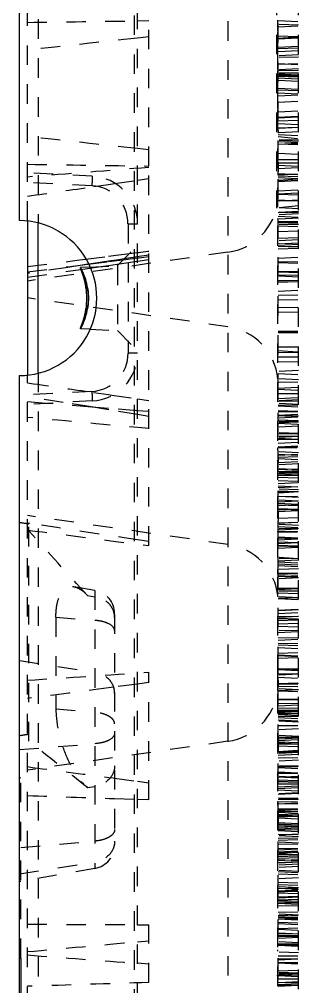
# Model space of a CAD drawing. Header units: millimetres. Extents: x -2414 to 10498, y -2238 to 649.
# Drawn here: x 1933.2 to 1956.6, y -1047.1 to -965.9 of the extents above; entities that cross this region are included whole.
import ezdxf

# ---------------------------------------------------------------- set-up
doc = ezdxf.new("R2010")
doc.units = ezdxf.units.MM
doc.header["$LTSCALE"] = 16.335
doc.linetypes.add('HIDDEN', pattern=[0.2, 0.1, -0.1])
doc.layers.get('0').update_dxf_attribs({"linetype": 'CONTINUOUS'})
doc.layers.add('DEFAULT_2', color=8, linetype='HIDDEN')

msp = doc.modelspace()

# ---------------------------------------------------------------- linework, layer by layer
at = {"color": 7, "linetype": 'Continuous'}
for p, q in [((1933.182, -982.817), (1933.182, -920.442)), ((1933.86, -982.817), (1933.86, -995.71)), ((1934.76, -995.567), (1934.76, -983.067)), ((1939.064, -986.715), (1938.305, -986.754)), ((1939.064, -991.92), (1938.305, -991.88)), ((1933.182, -1186.63), (1933.182, -995.817)), ((1933.182, -1044.664), (1933.302, -1044.664)), ((1933.302, -1044.664), (1933.302, -1056.664))]:
    msp.add_line(p, q, dxfattribs=at)
for centre, radius, start, end in [((1933.184, -989.317), 6.5, 269.97624, 90.02376), ((1932.704, -989.326), 6.138, 0.08021, 8.40514), ((1933.456, -989.322), 5.522, 350.7722, 9.20421), ((1932.744, -989.311), 6.099, 351.59607, 359.94691)]:
    msp.add_arc(centre, radius, start, end, dxfattribs=at)
for points, knots in [([(1938.306, -986.755), (1938.295, -986.755), (1938.326, -986.821), (1938.341, -986.884), (1938.407, -987.041), (1938.475, -987.23), (1938.558, -987.475), (1938.674, -987.874), (1938.743, -988.199), (1938.777, -988.428)], [0, 0, 0, 0, 0.017514, 0.072164, 0.161668, 0.282315, 0.430229, 0.601595, 1, 1, 1, 1]), ([(1938.907, -988.439), (1938.87, -988.207), (1938.794, -987.878), (1938.659, -987.475), (1938.562, -987.232), (1938.472, -987.035), (1938.397, -986.893), (1938.347, -986.803), (1938.319, -986.768), (1938.309, -986.755), (1938.306, -986.755)], [0, 0, 0, 0, 0.39127, 0.560225, 0.706926, 0.827931, 0.919515, 0.977776, 0.993355, 1, 1, 1, 1]), ([(1938.777, -990.203), (1938.743, -990.432), (1938.675, -990.758), (1938.559, -991.158), (1938.475, -991.403), (1938.407, -991.592), (1938.341, -991.75), (1938.326, -991.813), (1938.295, -991.879), (1938.306, -991.879)], [0, 0, 0, 0, 0.398329, 0.569682, 0.717604, 0.838284, 0.927834, 0.982477, 1, 1, 1, 1]), ([(1938.306, -991.879), (1938.31, -991.88), (1938.319, -991.867), (1938.346, -991.831), (1938.397, -991.742), (1938.472, -991.6), (1938.561, -991.403), (1938.658, -991.161), (1938.793, -990.759), (1938.869, -990.43), (1938.907, -990.199)], [0, 0, 0, 0, 0.006626, 0.022191, 0.080443, 0.172011, 0.292995, 0.439682, 0.608643, 1, 1, 1, 1])]:
    msp.add_open_spline(points, degree=3, knots=knots, dxfattribs=at)
at = {"layer": 'DEFAULT_2', "color": 8, "linetype": 'HIDDEN'}
for p, q in [((1942.81, -812.052), (1942.81, -1091.207)), ((1943.106, -1090.904), (1943.106, -812.354)), ((1950.693, -825.611), (1950.693, -1077.645)), ((1954.861, -829.76), (1954.861, -1073.496)), ((1956.623, -1073.401), (1956.623, -829.855)), ((1954.915, -1072.458), (1954.915, -832.823)), ((1933.86, -982.817), (1933.86, -920.335)), ((1934.76, -920.192), (1934.76, -983.067)), ((1954.77, -921.483), (1954.77, -981.776)), ((1943.106, -966.055), (1944.061, -966.041)), ((1944.061, -978.237), (1944.061, -966.041)), ((1954.871, -973.398), (1954.878, -966.063)), ((1954.878, -966.063), (1954.879, -966.011)), ((1954.915, -966.029), (1956.623, -966.118)), ((1956.623, -966.417), (1954.915, -966.372)), ((1954.915, -966.572), (1956.623, -966.483)), ((1944.061, -967.396), (1943.106, -967.5)), ((1954.915, -967.307), (1956.623, -967.376)), ((1954.915, -967.497), (1956.623, -967.407)), ((1954.915, -967.576), (1956.623, -967.491)), ((1954.915, -968.266), (1956.623, -968.181)), ((1954.915, -968.387), (1956.623, -968.323)), ((1954.915, -968.636), (1956.623, -968.547)), ((1956.623, -968.912), (1954.915, -969.001)), ((1956.623, -969.097), (1954.915, -969.142)), ((1954.915, -969.688), (1956.623, -969.619)), ((1954.915, -969.632), (1956.623, -969.72)), ((1956.623, -970.082), (1954.915, -970.172)), ((1954.915, -970.211), (1956.623, -970.204)), ((1956.623, -970.217), (1954.915, -970.262)), ((1956.623, -970.456), (1954.915, -970.449)), ((1954.915, -970.5), (1956.623, -970.585)), ((1954.915, -970.599), (1956.623, -970.663)), ((1956.623, -970.779), (1954.915, -970.689)), ((1954.915, -970.709), (1956.623, -970.754)), ((1954.915, -970.833), (1956.623, -970.917)), ((1954.915, -971.034), (1956.623, -971.124)), ((1954.915, -971.709), (1956.623, -971.797)), ((1954.915, -971.854), (1956.623, -971.899)), ((1954.915, -972.104), (1956.623, -972.193)), ((1954.915, -972.355), (1956.623, -972.266)), ((1954.915, -972.883), (1956.623, -972.796)), ((1954.915, -973.676), (1956.623, -973.592)), ((1954.915, -974.129), (1956.623, -974.039)), ((1954.915, -974.187), (1956.623, -974.101)), ((1954.915, -974.438), (1956.623, -974.393)), ((1954.89, -975.041), (1956.623, -974.969)), ((1954.915, -974.668), (1956.623, -974.745)), ((1956.623, -974.992), (1954.915, -975.082)), ((1956.623, -975.38), (1954.913, -975.469)), ((1954.915, -975.581), (1956.623, -975.669)), ((1954.915, -975.768), (1956.623, -975.948)), ((1956.623, -976.075), (1954.915, -976.03)), ((1944.061, -976.882), (1943.106, -976.778)), ((1956.623, -976.184), (1954.915, -976.095)), ((1954.915, -976.189), (1956.623, -976.274)), ((1954.915, -976.396), (1956.623, -976.324)), ((1954.915, -976.362), (1956.623, -976.424)), ((1954.915, -977.153), (1956.623, -977.239)), ((1954.915, -977.714), (1956.623, -977.664)), ((1944.061, -1010.069), (1944.061, -978.355)), ((1956.623, -977.709), (1954.915, -977.715)), ((1954.915, -977.954), (1956.623, -977.96)), ((1954.915, -978.165), (1956.623, -978.254)), ((1954.915, -978.431), (1956.623, -978.369)), ((1939.296, -979.085), (1933.182, -978.765)), ((1943.106, -979.43), (1944.061, -979.292)), ((1954.883, -978.971), (1956.623, -978.886)), ((1954.915, -978.875), (1956.623, -978.947)), ((1954.915, -979.063), (1956.623, -979.116)), ((1954.915, -979.187), (1956.623, -979.276)), ((1939.268, -979.888), (1933.182, -979.57)), ((1939.423, -979.962), (1940.66, -979.784)), ((1940.66, -979.784), (1941.168, -979.71)), ((1941.168, -979.71), (1943.106, -979.43)), ((1954.915, -979.409), (1956.623, -979.319)), ((1954.915, -979.504), (1956.623, -979.43)), ((1954.915, -979.541), (1956.623, -979.459)), ((1954.915, -980.316), (1956.623, -980.226)), ((1954.915, -980.558), (1956.623, -980.482)), ((1954.915, -980.605), (1956.623, -980.668)), ((1956.623, -981.581), (1954.77, -981.776)), ((1956.623, -981.103), (1954.878, -981.194)), ((1954.878, -981.194), (1954.879, -981.194)), ((1954.915, -981.069), (1956.623, -981.159)), ((1954.915, -981.161), (1956.623, -981.122)), ((1956.623, -981.825), (1954.915, -981.736)), ((1956.623, -982.044), (1954.915, -982.124)), ((1954.915, -982.141), (1956.623, -982.075)), ((1956.623, -982.168), (1954.915, -982.094)), ((1956.623, -982.252), (1954.915, -982.326)), ((1954.915, -982.45), (1956.623, -982.532)), ((1942.316, -983.099), (1942.316, -993.927)), ((1943.106, -983.1), (1942.316, -983.1)), ((1956.623, -982.6), (1954.915, -982.69)), ((1954.915, -982.901), (1956.623, -982.894)), ((1954.915, -982.952), (1956.623, -982.988)), ((1956.623, -983.146), (1954.915, -983.139)), ((1954.915, -983.246), (1956.623, -983.322)), ((1954.915, -983.727), (1956.623, -983.671)), ((1941.409, -986.592), (1943.106, -984.895)), ((1954.915, -984.297), (1956.623, -984.216)), ((1956.623, -984.415), (1954.915, -984.504)), ((1954.915, -984.749), (1956.623, -984.663)), ((1956.623, -984.834), (1954.915, -984.744)), ((1954.915, -984.915), (1956.623, -984.989)), ((1954.915, -984.948), (1956.623, -985.029)), ((1950.693, -985.463), (1933.86, -987.89)), ((1940.66, -985.806), (1941.299, -985.725)), ((1941.299, -985.725), (1942.42, -985.582)), ((1942.42, -985.582), (1943.106, -985.494)), ((1943.106, -985.494), (1943.181, -985.484)), ((1943.181, -985.484), (1943.972, -985.383)), ((1944.061, -985.706), (1943.247, -985.829)), ((1943.972, -985.383), (1944.061, -985.372)), ((1954.915, -985.191), (1956.623, -985.11)), ((1933.86, -986.672), (1937.26, -986.24)), ((1937.26, -986.24), (1938.224, -986.117)), ((1938.279, -986.579), (1937.26, -986.733)), ((1937.28, -986.681), (1938.28, -986.556)), ((1938.224, -986.117), (1938.726, -986.053)), ((1938.944, -986.479), (1938.279, -986.579)), ((1938.28, -986.556), (1938.94, -986.473)), ((1938.726, -986.053), (1940.66, -985.806)), ((1938.94, -986.473), (1940.68, -986.254)), ((1940.66, -986.22), (1938.944, -986.479)), ((1939.064, -986.715), (1941.409, -986.592)), ((1940.009, -986.665), (1940.67, -986.569)), ((1941.338, -986.118), (1940.66, -986.22)), ((1940.67, -986.569), (1941.391, -986.464)), ((1940.68, -986.254), (1941.356, -986.168)), ((1941.981, -986.021), (1941.338, -986.118)), ((1941.356, -986.168), (1941.902, -986.099)), ((1941.391, -986.464), (1941.562, -986.439)), ((1941.409, -986.592), (1941.409, -992.042)), ((1941.562, -986.439), (1943.106, -986.214)), ((1941.902, -986.099), (1943.106, -985.947)), ((1943.106, -985.851), (1941.981, -986.021)), ((1943.247, -985.829), (1943.106, -985.851)), ((1943.106, -985.947), (1943.237, -985.93)), ((1943.106, -986.214), (1944.061, -986.075)), ((1943.237, -985.93), (1944.061, -985.826)), ((1954.915, -985.957), (1956.623, -985.868)), ((1954.915, -986.25), (1956.623, -986.274)), ((1954.915, -986.338), (1956.623, -986.39)), ((1933.86, -987.109), (1937.28, -986.681)), ((1933.86, -987.559), (1937.27, -987.064)), ((1933.944, -987.232), (1933.86, -987.245)), ((1937.26, -986.733), (1933.944, -987.232)), ((1937.27, -987.064), (1938.328, -986.91)), ((1938.328, -986.91), (1939.105, -986.797)), ((1939.105, -986.797), (1940.009, -986.665)), ((1954.915, -987.093), (1956.623, -987.069)), ((1956.623, -987.202), (1954.915, -987.121)), ((1954.915, -987.397), (1956.623, -987.365)), ((1956.623, -987.549), (1954.915, -987.459)), ((1954.915, -987.803), (1956.623, -987.84)), ((1954.915, -987.924), (1956.623, -987.948)), ((1954.915, -987.981), (1956.623, -987.93)), ((1954.915, -988.734), (1956.623, -988.644)), ((1954.915, -989.066), (1956.623, -989.027)), ((1950.693, -991.722), (1933.86, -989.295)), ((1954.915, -989.459), (1956.623, -989.44)), ((1954.915, -990.097), (1956.623, -990.086)), ((1954.915, -990.473), (1956.623, -990.483)), ((1939.064, -991.92), (1941.409, -992.042)), ((1941.409, -992.042), (1943.106, -993.739)), ((1954.915, -992.077), (1956.623, -992.074)), ((1954.915, -992.193), (1956.623, -992.196)), ((1954.915, -993.403), (1956.623, -993.411)), ((1954.915, -993.721), (1956.623, -993.811)), ((1954.915, -993.871), (1956.623, -993.861)), ((1943.106, -993.927), (1942.316, -993.927)), ((1954.915, -994.23), (1956.623, -994.24)), ((1954.915, -994.628), (1956.623, -994.65)), ((1956.623, -995.398), (1954.915, -995.478)), ((1933.86, -1087.895), (1933.86, -995.71)), ((1934.76, -995.567), (1934.76, -1088.895)), ((1956.623, -996.178), (1954.89, -996.087)), ((1954.915, -995.637), (1956.623, -995.726)), ((1954.915, -996.355), (1956.623, -996.335)), ((1939.268, -997.138), (1933.182, -997.457)), ((1933.86, -996.421), (1934.024, -996.445)), ((1954.886, -996.939), (1956.623, -997.028)), ((1954.915, -996.855), (1956.623, -996.781)), ((1939.296, -997.941), (1933.182, -998.262)), ((1936.87, -998.068), (1933.86, -997.582)), ((1939.401, -997.22), (1940.66, -997.402)), ((1940.66, -997.402), (1940.941, -997.442)), ((1940.941, -997.442), (1943.106, -997.755)), ((1943.106, -997.755), (1944.061, -997.893)), ((1954.915, -997.322), (1956.623, -997.305)), ((1954.915, -997.734), (1956.623, -997.654)), ((1956.623, -997.854), (1954.915, -997.943)), ((1954.915, -997.94), (1956.623, -997.957)), ((1935.392, -998.146), (1933.86, -998.025)), ((1939.256, -998.45), (1935.392, -998.146)), ((1939.215, -998.447), (1936.87, -998.068)), ((1940.68, -998.684), (1939.215, -998.447)), ((1940.66, -998.561), (1939.256, -998.45)), ((1943.106, -998.755), (1940.66, -998.561)), ((1943.106, -999.076), (1940.68, -998.684)), ((1943.987, -998.824), (1943.106, -998.755)), ((1956.623, -998.231), (1954.915, -998.141)), ((1954.915, -998.261), (1956.623, -998.285)), ((1954.915, -998.348), (1956.623, -998.428)), ((1954.915, -998.727), (1956.623, -998.791)), ((1944.061, -999.231), (1943.106, -999.076)), ((1944.061, -998.83), (1943.987, -998.824)), ((1954.905, -999.552), (1954.915, -999.625)), ((1956.623, -999.642), (1954.905, -999.552)), ((1954.915, -998.844), (1956.623, -998.812)), ((1954.915, -999.131), (1956.623, -999.041)), ((1956.623, -999.214), (1954.915, -999.124)), ((1954.915, -999.172), (1956.623, -999.262)), ((1954.915, -999.345), (1956.623, -999.256)), ((1954.915, -999.51), (1956.623, -999.583)), ((1954.88, -999.81), (1956.623, -999.89)), ((1956.623, -999.665), (1954.915, -999.698)), ((1956.623, -999.711), (1954.915, -999.785)), ((1956.623, -1000.045), (1954.915, -1000.134)), ((1956.623, -1000.684), (1954.915, -1000.603)), ((1954.915, -1000.697), (1956.623, -1000.666)), ((1954.915, -1000.861), (1956.623, -1000.894)), ((1956.623, -1000.918), (1954.915, -1000.999)), ((1954.915, -1001.057), (1956.623, -1001.146)), ((1954.915, -1001.134), (1956.623, -1001.171)), ((1954.861, -1001.873), (1956.623, -1001.844)), ((1954.915, -1001.472), (1956.623, -1001.382)), ((1954.915, -1001.783), (1956.623, -1001.711)), ((1954.915, -1001.758), (1956.623, -1001.789)), ((1956.623, -1002.303), (1954.915, -1002.213)), ((1954.915, -1002.48), (1956.623, -1002.391)), ((1954.915, -1002.403), (1956.623, -1002.491)), ((1954.915, -1002.416), (1956.623, -1002.49)), ((1954.915, -1002.665), (1956.623, -1002.586)), ((1954.915, -1002.769), (1956.623, -1002.859)), ((1954.915, -1003.091), (1956.623, -1003.01)), ((1956.623, -1003.205), (1954.915, -1003.295)), ((1954.915, -1003.679), (1956.623, -1003.623)), ((1956.623, -1003.727), (1954.915, -1003.637)), ((1954.915, -1003.846), (1956.623, -1003.757)), ((1954.915, -1003.868), (1956.623, -1003.949)), ((1956.623, -1003.895), (1954.915, -1003.984)), ((1954.915, -1004.025), (1956.623, -1003.951)), ((1954.915, -1004.134), (1956.623, -1004.061)), ((1954.915, -1004.187), (1956.623, -1004.154)), ((1954.915, -1004.333), (1956.623, -1004.405)), ((1954.915, -1004.615), (1956.623, -1004.667)), ((1954.915, -1004.852), (1956.623, -1004.782)), ((1954.915, -1005.062), (1956.623, -1005.14)), ((1954.915, -1005.191), (1956.623, -1005.102)), ((1954.886, -1005.963), (1956.623, -1005.922)), ((1956.623, -1005.383), (1954.915, -1005.35)), ((1954.915, -1005.468), (1956.623, -1005.548)), ((1954.915, -1005.56), (1956.623, -1005.494)), ((1954.915, -1005.616), (1956.623, -1005.529)), ((1956.623, -1005.575), (1954.915, -1005.665)), ((1956.623, -1006.041), (1954.915, -1005.96)), ((1956.623, -1006.34), (1954.915, -1006.251)), ((1954.915, -1006.409), (1956.623, -1006.325)), ((1954.915, -1006.504), (1956.623, -1006.589)), ((1954.915, -1006.641), (1956.623, -1006.714)), ((1956.623, -1006.667), (1954.915, -1006.741)), ((1950.693, -1009.977), (1933.86, -1007.55)), ((1954.915, -1006.96), (1956.623, -1007.023)), ((1954.915, -1006.98), (1956.623, -1007.068)), ((1956.623, -1007.01), (1954.915, -1007.1)), ((1954.915, -1007.221), (1956.623, -1007.131)), ((1933.182, -1008.119), (1933.982, -1008.241)), ((1934.074, -1008.228), (1933.86, -1008.196)), ((1933.982, -1026.48), (1933.982, -1008.241)), ((1954.915, -1007.774), (1956.623, -1007.717)), ((1954.915, -1008.156), (1956.623, -1008.101)), ((1954.915, -1008.193), (1956.623, -1008.116)), ((1956.623, -1008.383), (1954.915, -1008.294)), ((1954.915, -1008.468), (1956.623, -1008.557)), ((1954.861, -1008.954), (1956.623, -1008.903)), ((1956.623, -1008.65), (1954.915, -1008.657)), ((1954.915, -1008.756), (1956.623, -1008.674)), ((1954.915, -1008.891), (1956.623, -1008.898)), ((1944.061, -1009.734), (1943.106, -1009.59)), ((1954.915, -1009.328), (1956.623, -1009.413)), ((1954.915, -1009.372), (1956.623, -1009.446)), ((1954.915, -1009.42), (1956.623, -1009.51)), ((1954.915, -1009.575), (1956.623, -1009.488)), ((1954.915, -1009.75), (1956.623, -1009.808)), ((1954.915, -1009.893), (1956.623, -1009.804)), ((1954.915, -1010.035), (1956.623, -1010.094)), ((1956.623, -1010.166), (1954.915, -1010.11)), ((1954.915, -1010.281), (1956.623, -1010.214)), ((1956.623, -1011.169), (1954.915, -1011.08)), ((1956.623, -1011.159), (1954.915, -1011.192)), ((1954.915, -1011.346), (1956.623, -1011.257)), ((1954.915, -1011.438), (1956.623, -1011.512)), ((1954.915, -1011.611), (1956.623, -1011.693)), ((1954.915, -1011.734), (1956.623, -1011.824)), ((1954.88, -1012.456), (1956.623, -1012.395)), ((1956.623, -1012.016), (1954.915, -1012.072)), ((1954.915, -1012.355), (1956.623, -1012.388)), ((1954.915, -1012.66), (1956.623, -1012.579)), ((1954.915, -1012.579), (1956.623, -1012.666)), ((1954.915, -1012.588), (1956.623, -1012.655)), ((1954.915, -1012.628), (1956.623, -1012.718)), ((1956.623, -1012.771), (1954.915, -1012.861)), ((1939.529, -1013.831), (1937.76, -1013.519)), ((1939.529, -1013.831), (1939.529, -1037.143)), ((1954.915, -1013.651), (1956.623, -1013.645)), ((1954.915, -1013.768), (1956.623, -1013.679)), ((1956.623, -1013.893), (1954.915, -1013.886)), ((1954.915, -1014.026), (1956.623, -1014.082)), ((1938.9, -1014.26), (1939.529, -1014.358)), ((1956.623, -1014.457), (1954.891, -1014.366)), ((1954.915, -1014.482), (1956.623, -1014.434)), ((1954.915, -1014.509), (1956.623, -1014.598)), ((1954.915, -1015.492), (1956.623, -1015.406)), ((1956.623, -1015.467), (1954.915, -1015.557)), ((1954.915, -1015.776), (1956.623, -1015.686)), ((1936.252, -1016.087), (1936.252, -1023.769)), ((1936.252, -1016.087), (1939.529, -1016.343)), ((1941.182, -1015.829), (1941.182, -1035.152)), ((1954.915, -1016.032), (1956.623, -1015.999)), ((1956.623, -1016.01), (1954.915, -1016.1)), ((1954.915, -1016.157), (1956.623, -1016.205)), ((1954.915, -1016.326), (1956.623, -1016.267)), ((1954.915, -1016.351), (1956.623, -1016.31)), ((1954.915, -1016.626), (1956.623, -1016.571)), ((1954.915, -1016.821), (1956.623, -1016.892)), ((1956.623, -1017.228), (1954.915, -1017.196)), ((1954.915, -1017.359), (1956.623, -1017.27)), ((1954.915, -1017.776), (1956.623, -1017.817)), ((1954.915, -1017.995), (1956.623, -1017.908)), ((1954.915, -1018.257), (1956.623, -1018.286)), ((1954.915, -1018.398), (1956.623, -1018.457)), ((1954.915, -1018.615), (1956.623, -1018.704)), ((1954.915, -1019.1), (1956.623, -1019.03)), ((1933.182, -1019.714), (1939.529, -1020.702)), ((1954.878, -1019.339), (1954.871, -1022.266)), ((1954.915, -1019.229), (1956.623, -1019.318)), ((1954.915, -1019.293), (1956.623, -1019.383)), ((1954.915, -1019.514), (1956.623, -1019.447)), ((1954.871, -1022.266), (1954.866, -1020.237)), ((1954.915, -1020.408), (1956.623, -1020.374)), ((1956.623, -1020.499), (1954.915, -1020.409)), ((1954.915, -1020.469), (1956.623, -1020.558)), ((1944.061, -1031.381), (1944.061, -1020.682)), ((1954.89, -1021.118), (1956.623, -1021.188)), ((1954.915, -1020.816), (1956.623, -1020.787)), ((1956.623, -1020.865), (1954.915, -1020.953)), ((1941.117, -1021.95), (1940.67, -1022.009)), ((1943.106, -1021.689), (1941.117, -1021.95)), ((1944.061, -1021.564), (1943.106, -1021.689)), ((1956.623, -1022.175), (1954.871, -1022.266)), ((1954.871, -1022.266), (1954.871, -1022.266)), ((1954.915, -1021.653), (1956.623, -1021.577)), ((1956.623, -1021.634), (1954.915, -1021.723)), ((1954.915, -1021.687), (1956.623, -1021.673)), ((1954.915, -1021.861), (1956.623, -1021.89)), ((1956.623, -1022.171), (1954.915, -1022.081)), ((1954.915, -1022.244), (1956.623, -1022.327)), ((1933.982, -1022.882), (1933.86, -1022.897)), ((1954.915, -1022.925), (1956.623, -1023.015)), ((1956.623, -1022.965), (1954.915, -1022.985)), ((1954.915, -1022.998), (1956.623, -1022.989)), ((1936.252, -1023.769), (1939.529, -1024.055)), ((1954.915, -1023.298), (1956.623, -1023.307)), ((1954.915, -1023.521), (1956.623, -1023.431)), ((1954.915, -1023.682), (1956.623, -1023.702)), ((1954.915, -1023.885), (1956.623, -1023.867)), ((1954.915, -1023.969), (1956.623, -1023.981)), ((1954.915, -1024.052), (1956.623, -1024.141)), ((1954.915, -1024.145), (1956.623, -1024.152)), ((1954.915, -1024.223), (1956.623, -1024.158)), ((1954.915, -1024.239), (1956.623, -1024.314)), ((1954.915, -1024.403), (1956.623, -1024.389)), ((1954.915, -1024.487), (1956.623, -1024.577)), ((1954.915, -1024.689), (1956.623, -1024.779)), ((1956.623, -1024.887), (1954.915, -1024.799)), ((1954.915, -1025.165), (1956.623, -1025.164)), ((1956.623, -1025.435), (1954.915, -1025.523)), ((1956.623, -1026.096), (1954.915, -1026.007)), ((1954.915, -1026.18), (1956.623, -1026.091)), ((1954.915, -1026.144), (1956.623, -1026.142)), ((1956.623, -1026.231), (1954.915, -1026.321)), ((1954.915, -1026.411), (1956.623, -1026.334)), ((1933.182, -1027.188), (1939.529, -1026.69)), ((1950.693, -1026.482), (1933.86, -1028.909)), ((1954.883, -1026.879), (1956.623, -1026.931)), ((1956.623, -1026.623), (1954.915, -1026.557)), ((1954.915, -1026.615), (1956.623, -1026.704)), ((1954.915, -1026.698), (1956.623, -1026.706)), ((1954.915, -1027.329), (1956.623, -1027.239)), ((1956.623, -1027.331), (1954.915, -1027.42)), ((1956.623, -1027.438), (1954.915, -1027.503)), ((1954.915, -1027.647), (1956.623, -1027.576)), ((1954.915, -1027.867), (1956.623, -1027.848)), ((1956.623, -1028.072), (1954.915, -1028.161)), ((1956.623, -1028.585), (1954.915, -1028.565)), ((1954.915, -1028.606), (1956.623, -1028.59)), ((1954.915, -1028.672), (1956.623, -1028.761)), ((1933.302, -1029.557), (1933.182, -1029.571)), ((1933.302, -1044.664), (1933.302, -1029.557)), ((1940.68, -1029.515), (1941.046, -1029.564)), ((1941.046, -1029.564), (1941.182, -1029.581)), ((1941.182, -1029.581), (1943.106, -1029.834)), ((1954.915, -1029.052), (1956.623, -1029.129)), ((1954.915, -1029.155), (1956.623, -1029.17)), ((1954.915, -1029.495), (1956.623, -1029.406)), ((1956.623, -1029.536), (1954.915, -1029.447)), ((1954.915, -1029.48), (1956.623, -1029.554)), ((1938.9, -1030.369), (1939.529, -1030.271)), ((1943.106, -1029.834), (1944.061, -1029.959)), ((1954.915, -1029.728), (1956.623, -1029.771)), ((1954.915, -1029.837), (1956.623, -1029.903)), ((1954.915, -1029.871), (1956.623, -1029.917)), ((1954.915, -1030.058), (1956.623, -1030.022)), ((1954.915, -1030.096), (1956.623, -1030.05)), ((1954.915, -1030.314), (1956.623, -1030.23)), ((1954.915, -1030.46), (1956.623, -1030.371)), ((1954.915, -1030.569), (1956.623, -1030.657)), ((1956.623, -1030.803), (1954.915, -1030.893)), ((1954.915, -1030.911), (1956.623, -1030.831)), ((1954.915, -1031.261), (1956.623, -1031.218)), ((1941.182, -1031.288), (1943.106, -1031.35)), ((1943.106, -1031.35), (1944.061, -1031.381)), ((1954.886, -1031.54), (1956.623, -1031.578)), ((1956.623, -1031.376), (1954.915, -1031.287)), ((1954.915, -1031.33), (1956.623, -1031.366)), ((1954.915, -1031.74), (1956.623, -1031.651)), ((1954.915, -1031.698), (1956.623, -1031.745)), ((1954.915, -1032.139), (1956.623, -1032.167)), ((1954.915, -1032.183), (1956.623, -1032.15)), ((1954.915, -1032.249), (1956.623, -1032.193)), ((1954.915, -1032.281), (1956.623, -1032.37)), ((1954.915, -1032.386), (1956.623, -1032.333)), ((1954.915, -1032.439), (1956.623, -1032.528)), ((1954.915, -1032.622), (1956.623, -1032.556)), ((1956.623, -1032.757), (1954.915, -1032.668)), ((1954.915, -1032.742), (1956.623, -1032.785)), ((1954.915, -1032.816), (1956.623, -1032.767)), ((1954.915, -1032.92), (1956.623, -1033.007)), ((1954.915, -1033.308), (1956.623, -1033.393)), ((1954.915, -1033.398), (1956.623, -1033.487)), ((1954.915, -1033.451), (1956.623, -1033.534)), ((1954.915, -1033.555), (1956.623, -1033.64)), ((1954.915, -1033.692), (1956.623, -1033.628)), ((1954.883, -1033.903), (1956.623, -1033.878)), ((1954.915, -1033.823), (1956.623, -1033.734)), ((1954.915, -1033.981), (1956.623, -1034.07)), ((1954.915, -1034.267), (1956.623, -1034.32)), ((1956.623, -1034.29), (1954.915, -1034.376)), ((1956.623, -1034.509), (1954.915, -1034.42)), ((1933.302, -1035.401), (1939.529, -1034.859)), ((1954.915, -1034.626), (1956.623, -1034.585)), ((1954.915, -1034.769), (1956.623, -1034.734)), ((1956.623, -1035.022), (1954.915, -1034.956)), ((1954.915, -1035.076), (1956.623, -1035.121)), ((1954.915, -1035.439), (1956.623, -1035.483)), ((1954.915, -1035.582), (1956.623, -1035.492)), ((1954.915, -1035.761), (1956.623, -1035.674)), ((1954.915, -1035.797), (1956.623, -1035.712)), ((1956.623, -1035.811), (1954.915, -1035.901)), ((1954.915, -1035.933), (1956.623, -1035.996)), ((1954.915, -1035.96), (1956.623, -1035.995)), ((1954.915, -1036.163), (1956.623, -1036.08)), ((1933.182, -1037.603), (1939.529, -1036.615)), ((1956.623, -1036.093), (1954.915, -1036.159)), ((1956.623, -1036.259), (1954.915, -1036.315)), ((1954.915, -1036.399), (1956.623, -1036.488)), ((1954.915, -1036.491), (1956.623, -1036.411)), ((1954.915, -1036.666), (1956.623, -1036.577)), ((1956.623, -1036.626), (1954.915, -1036.716)), ((1956.623, -1036.805), (1954.915, -1036.894)), ((1939.529, -1037.143), (1933.302, -1038.241)), ((1954.878, -1037.35), (1954.879, -1037.231)), ((1956.623, -1036.982), (1954.915, -1037.071)), ((1956.623, -1037.417), (1954.915, -1037.327)), ((1954.915, -1037.419), (1956.623, -1037.505)), ((1954.915, -1037.595), (1956.623, -1037.669)), ((1933.302, -1038.235), (1933.182, -1038.257)), ((1956.623, -1037.929), (1954.915, -1038.015)), ((1954.915, -1038.3), (1956.623, -1038.356)), ((1954.915, -1038.493), (1956.623, -1038.559)), ((1954.88, -1039.049), (1956.623, -1039.065)), ((1956.623, -1038.778), (1954.915, -1038.688)), ((1954.915, -1038.822), (1956.623, -1038.768)), ((1956.623, -1038.926), (1954.915, -1038.84)), ((1954.915, -1039.019), (1956.623, -1038.951)), ((1954.915, -1039.111), (1956.623, -1039.022)), ((1954.915, -1039.198), (1956.623, -1039.258)), ((1954.915, -1039.547), (1956.623, -1039.462)), ((1956.623, -1039.55), (1954.915, -1039.64)), ((1954.915, -1039.782), (1956.623, -1039.728)), ((1954.915, -1039.811), (1956.623, -1039.899)), ((1954.915, -1039.92), (1956.623, -1040.008)), ((1956.623, -1040.05), (1954.915, -1040.082)), ((1954.915, -1040.067), (1956.623, -1040.157)), ((1954.915, -1040.286), (1956.623, -1040.262)), ((1954.915, -1040.822), (1956.623, -1040.788)), ((1956.623, -1041.058), (1954.915, -1040.969)), ((1954.915, -1041.058), (1956.623, -1041.143)), ((1954.915, -1041.162), (1956.623, -1041.072)), ((1954.915, -1041.11), (1956.623, -1041.134)), ((1954.915, -1041.227), (1956.623, -1041.26)), ((1954.915, -1041.37), (1956.623, -1041.289)), ((1954.915, -1041.365), (1956.623, -1041.353)), ((1954.915, -1041.389), (1956.623, -1041.458)), ((1954.915, -1041.649), (1956.623, -1041.703)), ((1954.915, -1041.756), (1956.623, -1041.845)), ((1943.106, -1041.868), (1944.061, -1041.871)), ((1944.061, -1046.714), (1944.061, -1041.871)), ((1954.915, -1042.198), (1956.623, -1042.142)), ((1954.915, -1042.257), (1956.623, -1042.346)), ((1943.106, -1043.298), (1944.061, -1043.211)), ((1956.623, -1042.676), (1954.915, -1042.59)), ((1954.915, -1042.623), (1956.623, -1042.618)), ((1954.915, -1042.783), (1956.623, -1042.788)), ((1954.915, -1042.844), (1956.623, -1042.85)), ((1956.623, -1042.95), (1954.915, -1043.04)), ((1956.623, -1043.396), (1954.915, -1043.307)), ((1954.878, -1044.084), (1954.879, -1043.988)), ((1954.915, -1043.475), (1956.623, -1043.473)), ((1954.915, -1043.563), (1956.623, -1043.566)), ((1954.915, -1043.595), (1956.623, -1043.673)), ((1956.623, -1044.239), (1954.915, -1044.184)), ((1954.915, -1044.468), (1956.623, -1044.473)), ((1954.915, -1044.745), (1956.623, -1044.712)), ((1954.915, -1044.811), (1956.623, -1044.721)), ((1944.061, -1045.181), (1943.106, -1045.11)), ((1954.915, -1045.04), (1956.623, -1045.046)), ((1954.915, -1045.07), (1956.623, -1045.16)), ((1954.915, -1045.747), (1956.623, -1045.671)), ((1954.861, -1046.112), (1956.623, -1046.048)), ((1956.623, -1045.922), (1954.915, -1045.89)), ((1956.623, -1045.913), (1954.915, -1045.968)), ((1956.623, -1045.962), (1954.915, -1046.052)), ((1954.915, -1046.104), (1956.623, -1046.087)), ((1954.915, -1046.142), (1956.623, -1046.232)), ((1954.915, -1046.399), (1956.623, -1046.426)), ((1954.915, -1046.737), (1954.911, -1046.745)), ((1956.623, -1046.656), (1954.913, -1046.745)), ((1954.915, -1046.69), (1956.623, -1046.707)), ((1954.915, -1046.876), (1956.623, -1046.787)), ((1954.915, -1046.943), (1956.623, -1046.932)), ((1954.915, -1047.014), (1956.623, -1046.933))]:
    msp.add_line(p, q, dxfattribs=at)
for centre, radius, start, end in [((1939.086, -983.1), 4.02, 0, 87), ((1939.101, -983.082), 3.198, 0.00851, 86.99687), ((1949.99, -980.589), 4.925, 278.20445, 352.94337), ((1932.272, -989.447), 6.587, 15.79348, 18.40725), ((1932.648, -989.345), 6.196, 9.39855, 15.82591), ((1932.935, -989.295), 5.905, 8.42862, 9.37438), ((1932.743, -989.323), 6.099, 359.94691, 8.42596), ((1932.55, -989.266), 6.298, 344.32261, 348.84568), ((1932.835, -989.323), 6.006, 348.85517, 351.61628), ((1930.563, -988.604), 8.392, 339.4939, 341.11017), ((1932.08, -989.128), 6.787, 341.15159, 344.27292), ((1949.99, -996.596), 4.925, 5.93186, 81.79555), ((1939.1, -993.926), 3.216, 273.00262, 359.99276), ((1939.086, -993.927), 4.02, 273, 0), ((1946.003, -997.834), 8.912, 0.01397, 1.13121), ((1967.389, -1001.874), 12.529, 179.99549, 182.49152), ((1949.99, -1014.851), 4.925, 5.65595, 81.79555), ((1939.182, -1015.8), 2, 0, 80), ((1699.432, 2544.127), 3573.193, 273.761728, 273.925665), ((1949.99, -1021.608), 4.925, 278.20445, 352.32068), ((1916.602, -1023.043), 38.32, 1.444, 1.82186), ((1935.306, -1022.564), 19.609, 0.91242, 1.42182), ((1940.679, -1022.477), 14.236, 0.34393, 0.90722), ((1942.785, -1022.463), 12.13, 0.00277, 0.33593), ((1976.392, -1026.133), 21.505, 179.99768, 181.18644), ((1966.353, -1026.883), 11.47, 179.01565, 179.97737), ((1965.219, -1026.865), 10.336, 178.55203, 179.00963), ((1964.027, -1026.834), 9.144, 177.84094, 178.55893), ((1993.664, -1025.739), 38.782, 181.23965, 181.8676), ((1944.483, -1027.589), 10.432, 0.82312, 1.12481), ((1946.665, -1027.558), 8.25, 0.4538, 0.82403), ((1948.294, -1027.545), 6.621, 0.00796, 0.45474), ((1975.083, -1033.924), 20.2, 178.95737, 179.94236), ((1980.435, -1034.008), 25.553, 178.74702, 178.98597), ((1982.588, -1034.055), 27.706, 178.60456, 178.74826), ((1941.783, -1033.078), 13.132, 0.03573, 0.93251), ((1939.182, -1035.173), 2, 280, 0), ((1955.615, 2447.79), 3489.68, 269.642813, 269.794621), ((2263.025, 3232.751), 4289.807, 265.599266, 265.723113)]:
    msp.add_arc(centre, radius, start, end, dxfattribs=at)
for centre, major_axis, start_param, end_param in [((1911.972, -939.383), (794.571, -124.53), -1.5315, -1.530493), ((1911.972, -963.876), (794.571, 124.53), -1.556704, -1.555697)]:
    msp.add_ellipse(centre, major_axis=major_axis, ratio=0.080412, start_param=start_param, end_param=end_param, dxfattribs=at)
for points in [[(1933.86, -966.191), (1936.942, -966.146), (1940.024, -966.101), (1943.106, -966.055)], [(1943.106, -967.5), (1940.024, -967.837), (1936.942, -968.173), (1933.86, -968.509)], [(1943.106, -976.778), (1940.024, -976.441), (1936.942, -976.105), (1933.86, -975.769)], [(1933.86, -978.087), (1937.26, -978.136), (1940.661, -978.186), (1944.061, -978.237)], [(1944.061, -978.355), (1940.661, -978.624), (1937.26, -978.893), (1933.86, -979.16)], [(1933.86, -980.764), (1935.714, -980.497), (1937.569, -980.23), (1939.423, -979.962)], [(1938.907, -988.439), (1938.955, -988.729), (1938.978, -989.023), (1938.978, -989.317)], [(1938.978, -989.317), (1938.978, -989.612), (1938.954, -989.908), (1938.907, -990.199)], [(1934.024, -996.445), (1935.816, -996.703), (1937.608, -996.961), (1939.401, -997.22)], [(1944.061, -1000.26), (1940.66, -999.952), (1937.26, -999.641), (1933.86, -999.329)], [(1954.879, -1007.123), (1954.879, -1007.155), (1954.878, -1007.187), (1954.878, -1007.218)], [(1954.915, -1006.978), (1954.915, -1006.951), (1954.914, -1006.923), (1954.913, -1006.896)], [(1943.106, -1009.59), (1940.095, -1009.135), (1937.085, -1008.681), (1934.074, -1008.228)], [(1954.899, -1007.791), (1954.891, -1007.994), (1954.88, -1008.197), (1954.873, -1008.4)], [(1933.86, -1008.768), (1937.26, -1009.201), (1940.661, -1009.634), (1944.061, -1010.069)], [(1938.9, -1014.26), (1937.26, -1012.454), (1935.621, -1010.647), (1933.982, -1008.84)], [(1937.76, -1013.519), (1937.808, -1013.527), (1937.856, -1013.539), (1937.903, -1013.553)], [(1937.903, -1013.553), (1938, -1013.583), (1938.093, -1013.624), (1938.182, -1013.671)], [(1938.182, -1013.671), (1938.251, -1013.709), (1938.318, -1013.75), (1938.382, -1013.795)], [(1954.879, -1019.286), (1954.879, -1019.304), (1954.878, -1019.321), (1954.878, -1019.339)], [(1940.67, -1022.009), (1938.441, -1022.301), (1936.211, -1022.591), (1933.982, -1022.882)], [(1941.182, -1022.441), (1941.182, -1022.275), (1941.154, -1022.108), (1941.103, -1021.95)], [(1938.9, -1030.369), (1937.26, -1029.074), (1935.621, -1027.777), (1933.982, -1026.48)], [(1933.86, -1028.615), (1936.133, -1028.916), (1938.407, -1029.216), (1940.68, -1029.515)], [(1933.86, -1031.043), (1936.301, -1031.126), (1938.741, -1031.207), (1941.182, -1031.288)], [(1954.906, -1032.851), (1954.9, -1033.028), (1954.894, -1033.204), (1954.89, -1033.38)], [(1933.86, -1044.13), (1936.942, -1043.855), (1940.024, -1043.578), (1943.106, -1043.298)], [(1944.061, -1046.714), (1940.661, -1046.825), (1937.26, -1046.933), (1933.86, -1047.037)]]:
    msp.add_open_spline(points, degree=3, dxfattribs=at)
for points, knots in [([(1954.886, -975.041), (1954.886, -975.063), (1954.887, -975.141), (1954.888, -975.219), (1954.891, -975.275)], [0, 0, 0, 0, 0.282965, 1, 1, 1, 1]), ([(1954.891, -975.275), (1954.892, -975.29), (1954.894, -975.339), (1954.898, -975.387), (1954.902, -975.42)], [0, 0, 0, 0, 0.309859, 1, 1, 1, 1]), ([(1954.902, -975.42), (1954.904, -975.433), (1954.909, -975.444), (1954.909, -975.47), (1954.913, -975.469)], [0, 0, 0, 0, 0.740676, 1, 1, 1, 1]), ([(1954.915, -977.878), (1954.915, -977.957), (1954.911, -978.234), (1954.898, -978.51), (1954.89, -978.708)], [0, 0, 0, 0, 0.285497, 1, 1, 1, 1]), ([(1939.296, -979.085), (1939.302, -979.085), (1939.294, -979.117), (1939.302, -979.152), (1939.296, -979.231), (1939.294, -979.327), (1939.289, -979.448), (1939.281, -979.637), (1939.274, -979.786), (1939.268, -979.888)], [0, 0, 0, 0, 0.019547, 0.076429, 0.168848, 0.293027, 0.444408, 0.617336, 1, 1, 1, 1]), ([(1954.89, -978.708), (1954.889, -978.733), (1954.886, -978.821), (1954.883, -978.909), (1954.883, -978.971)], [0, 0, 0, 0, 0.292013, 1, 1, 1, 1]), ([(1938.311, -986.791), (1938.309, -986.786), (1938.307, -986.777), (1938.299, -986.755), (1938.306, -986.755)], [0, 0, 0, 0, 0.444731, 1, 1, 1, 1]), ([(1938.34, -986.871), (1938.337, -986.863), (1938.327, -986.837), (1938.317, -986.81), (1938.311, -986.791)], [0, 0, 0, 0, 0.303045, 1, 1, 1, 1]), ([(1938.419, -987.079), (1938.411, -987.059), (1938.385, -986.989), (1938.358, -986.92), (1938.34, -986.871)], [0, 0, 0, 0, 0.29308, 1, 1, 1, 1]), ([(1938.521, -987.368), (1938.513, -987.341), (1938.48, -987.244), (1938.445, -987.148), (1938.419, -987.079)], [0, 0, 0, 0, 0.274643, 1, 1, 1, 1]), ([(1938.306, -991.879), (1938.302, -991.879), (1938.307, -991.853), (1938.311, -991.843), (1938.315, -991.831)], [0, 0, 0, 0, 0.246918, 1, 1, 1, 1]), ([(1938.315, -991.831), (1938.32, -991.815), (1938.356, -991.719), (1938.394, -991.624), (1938.423, -991.544)], [0, 0, 0, 0, 0.167731, 1, 1, 1, 1]), ([(1939.268, -997.138), (1939.274, -997.24), (1939.281, -997.389), (1939.289, -997.578), (1939.294, -997.699), (1939.296, -997.795), (1939.302, -997.874), (1939.294, -997.909), (1939.302, -997.941), (1939.296, -997.941)], [0, 0, 0, 0, 0.382467, 0.555285, 0.706658, 0.830939, 0.923477, 0.980418, 1, 1, 1, 1]), ([(1954.913, -997.658), (1954.912, -997.576), (1954.905, -997.336), (1954.886, -997.097), (1954.886, -996.939)], [0, 0, 0, 0, 0.343176, 1, 1, 1, 1]), ([(1954.883, -999.81), (1954.883, -999.773), (1954.884, -999.71), (1954.887, -999.623), (1954.896, -999.584), (1954.899, -999.551), (1954.905, -999.552)], [0, 0, 0, 0, 0.4291, 0.741335, 0.931279, 1, 1, 1, 1]), ([(1954.873, -1002.419), (1954.875, -1002.459), (1954.882, -1002.607), (1954.892, -1002.755), (1954.899, -1002.862)], [0, 0, 0, 0, 0.276178, 1, 1, 1, 1]), ([(1954.899, -1002.862), (1954.901, -1002.892), (1954.908, -1002.991), (1954.915, -1003.091), (1954.915, -1003.161)], [0, 0, 0, 0, 0.299242, 1, 1, 1, 1]), ([(1954.913, -1006.896), (1954.911, -1006.839), (1954.895, -1006.528), (1954.886, -1006.217), (1954.886, -1005.963)], [0, 0, 0, 0, 0.183468, 1, 1, 1, 1]), ([(1954.915, -1007.187), (1954.915, -1007.236), (1954.913, -1007.438), (1954.906, -1007.639), (1954.899, -1007.791)], [0, 0, 0, 0, 0.244204, 1, 1, 1, 1]), ([(1954.873, -1008.4), (1954.871, -1008.448), (1954.865, -1008.633), (1954.861, -1008.818), (1954.861, -1008.954)], [0, 0, 0, 0, 0.262482, 1, 1, 1, 1]), ([(1954.883, -1012.456), (1954.883, -1012.349), (1954.891, -1011.86), (1954.915, -1011.372), (1954.915, -1010.99)], [0, 0, 0, 0, 0.218909, 1, 1, 1, 1]), ([(1936.252, -1016.087), (1936.252, -1015.692), (1936.308, -1014.992), (1936.599, -1014.106), (1937.113, -1013.54), (1937.566, -1013.484), (1937.76, -1013.519)], [0, 0, 0, 0, 0.352932, 0.624264, 0.824156, 1, 1, 1, 1]), ([(1936.252, -1016.087), (1936.252, -1015.692), (1936.308, -1014.992), (1936.599, -1014.106), (1937.113, -1013.54), (1937.566, -1013.484), (1937.76, -1013.519)], [0, 0, 0, 0, 0.352933, 0.624265, 0.824157, 1, 1, 1, 1]), ([(1937.76, -1013.519), (1937.855, -1013.535), (1938.297, -1013.675), (1938.657, -1013.993), (1938.9, -1014.26)], [0, 0, 0, 0, 0.21187, 1, 1, 1, 1]), ([(1941.182, -1016.097), (1941.182, -1015.892), (1941.096, -1015.471), (1940.613, -1014.74), (1939.967, -1014.426), (1939.529, -1014.358)], [0, 0, 0, 0, 0.238688, 0.484621, 1, 1, 1, 1]), ([(1941.182, -1017.215), (1941.182, -1016.969), (1940.761, -1016.62), (1940.161, -1016.427), (1939.749, -1016.36), (1939.529, -1016.343)], [0, 0, 0, 0, 0.3749, 0.66367, 1, 1, 1, 1]), ([(1940.182, -1016.448), (1940.13, -1016.435), (1939.915, -1016.385), (1939.696, -1016.356), (1939.529, -1016.343)], [0, 0, 0, 0, 0.240508, 1, 1, 1, 1]), ([(1941.182, -1017.215), (1941.182, -1017.189), (1941.171, -1017.079), (1941.115, -1016.977), (1941.061, -1016.912)], [0, 0, 0, 0, 0.234362, 1, 1, 1, 1]), ([(1941.182, -1022.441), (1941.182, -1022.236), (1941.096, -1021.815), (1940.613, -1021.084), (1939.967, -1020.77), (1939.529, -1020.702)], [0, 0, 0, 0, 0.238688, 0.484621, 1, 1, 1, 1]), ([(1954.886, -1021.118), (1954.886, -1021.143), (1954.887, -1021.25), (1954.889, -1021.358), (1954.891, -1021.441)], [0, 0, 0, 0, 0.229338, 1, 1, 1, 1]), ([(1954.891, -1021.441), (1954.892, -1021.471), (1954.895, -1021.599), (1954.899, -1021.727), (1954.902, -1021.825)], [0, 0, 0, 0, 0.23694, 1, 1, 1, 1]), ([(1936.252, -1023.769), (1936.252, -1024.432), (1936.438, -1025.782), (1937.036, -1027.654), (1937.844, -1029.225), (1938.532, -1030.078), (1938.9, -1030.369)], [0, 0, 0, 0, 0.273406, 0.556622, 0.80649, 1, 1, 1, 1]), ([(1941.182, -1025.032), (1941.182, -1024.912), (1941.069, -1024.64), (1940.69, -1024.353), (1940.16, -1024.145), (1939.749, -1024.075), (1939.529, -1024.055)], [0, 0, 0, 0, 0.174937, 0.397446, 0.677585, 1, 1, 1, 1]), ([(1941.182, -1025.032), (1941.182, -1025.003), (1941.171, -1024.882), (1941.116, -1024.767), (1941.061, -1024.693)], [0, 0, 0, 0, 0.237894, 1, 1, 1, 1]), ([(1941.182, -1025.813), (1941.182, -1026.06), (1940.762, -1026.411), (1940.161, -1026.605), (1939.749, -1026.673), (1939.529, -1026.69)], [0, 0, 0, 0, 0.375515, 0.664076, 1, 1, 1, 1]), ([(1941.182, -1025.813), (1941.182, -1025.839), (1941.171, -1025.95), (1941.115, -1026.052), (1941.061, -1026.118)], [0, 0, 0, 0, 0.23453, 1, 1, 1, 1]), ([(1954.906, -1026.203), (1954.904, -1026.223), (1954.898, -1026.319), (1954.893, -1026.414), (1954.89, -1026.489)], [0, 0, 0, 0, 0.211608, 1, 1, 1, 1]), ([(1954.915, -1026.041), (1954.915, -1026.05), (1954.913, -1026.105), (1954.909, -1026.159), (1954.906, -1026.203)], [0, 0, 0, 0, 0.17415, 1, 1, 1, 1]), ([(1940.714, -1026.386), (1940.634, -1026.428), (1940.258, -1026.591), (1939.847, -1026.665), (1939.529, -1026.69)], [0, 0, 0, 0, 0.219624, 1, 1, 1, 1]), ([(1954.902, -1027.003), (1954.903, -1027.037), (1954.907, -1027.164), (1954.911, -1027.291), (1954.913, -1027.385)], [0, 0, 0, 0, 0.262755, 1, 1, 1, 1]), ([(1941.182, -1028.532), (1941.182, -1028.738), (1941.096, -1029.159), (1940.613, -1029.89), (1939.967, -1030.203), (1939.529, -1030.271)], [0, 0, 0, 0, 0.238688, 0.484621, 1, 1, 1, 1]), ([(1954.913, -1032.864), (1954.911, -1032.752), (1954.9, -1032.311), (1954.886, -1031.869), (1954.886, -1031.54)], [0, 0, 0, 0, 0.252963, 1, 1, 1, 1]), ([(1954.915, -1032.355), (1954.915, -1032.395), (1954.914, -1032.56), (1954.909, -1032.726), (1954.906, -1032.851)], [0, 0, 0, 0, 0.239968, 1, 1, 1, 1]), ([(1941.182, -1033.887), (1941.182, -1034.007), (1941.068, -1034.278), (1940.69, -1034.563), (1940.159, -1034.771), (1939.749, -1034.84), (1939.529, -1034.859)], [0, 0, 0, 0, 0.174494, 0.396884, 0.677209, 1, 1, 1, 1]), ([(1940.182, -1034.742), (1940.13, -1034.757), (1939.916, -1034.811), (1939.696, -1034.845), (1939.529, -1034.859)], [0, 0, 0, 0, 0.241191, 1, 1, 1, 1]), ([(1941.182, -1034.876), (1941.182, -1035.081), (1941.096, -1035.503), (1940.613, -1036.234), (1939.967, -1036.547), (1939.529, -1036.615)], [0, 0, 0, 0, 0.238688, 0.484621, 1, 1, 1, 1]), ([(1954.883, -1039.049), (1954.883, -1038.802), (1954.892, -1038.36), (1954.915, -1037.919), (1954.915, -1037.725)], [0, 0, 0, 0, 0.560502, 1, 1, 1, 1]), ([(1954.913, -1046.745), (1954.909, -1046.745), (1954.907, -1046.725), (1954.897, -1046.7), (1954.89, -1046.645), (1954.875, -1046.54), (1954.864, -1046.358), (1954.861, -1046.202), (1954.861, -1046.112)], [0, 0, 0, 0, 0.018152, 0.068149, 0.150007, 0.262921, 0.577843, 1, 1, 1, 1])]:
    msp.add_open_spline(points, degree=3, knots=knots, dxfattribs=at)

doc.saveas('drawing.dxf')
